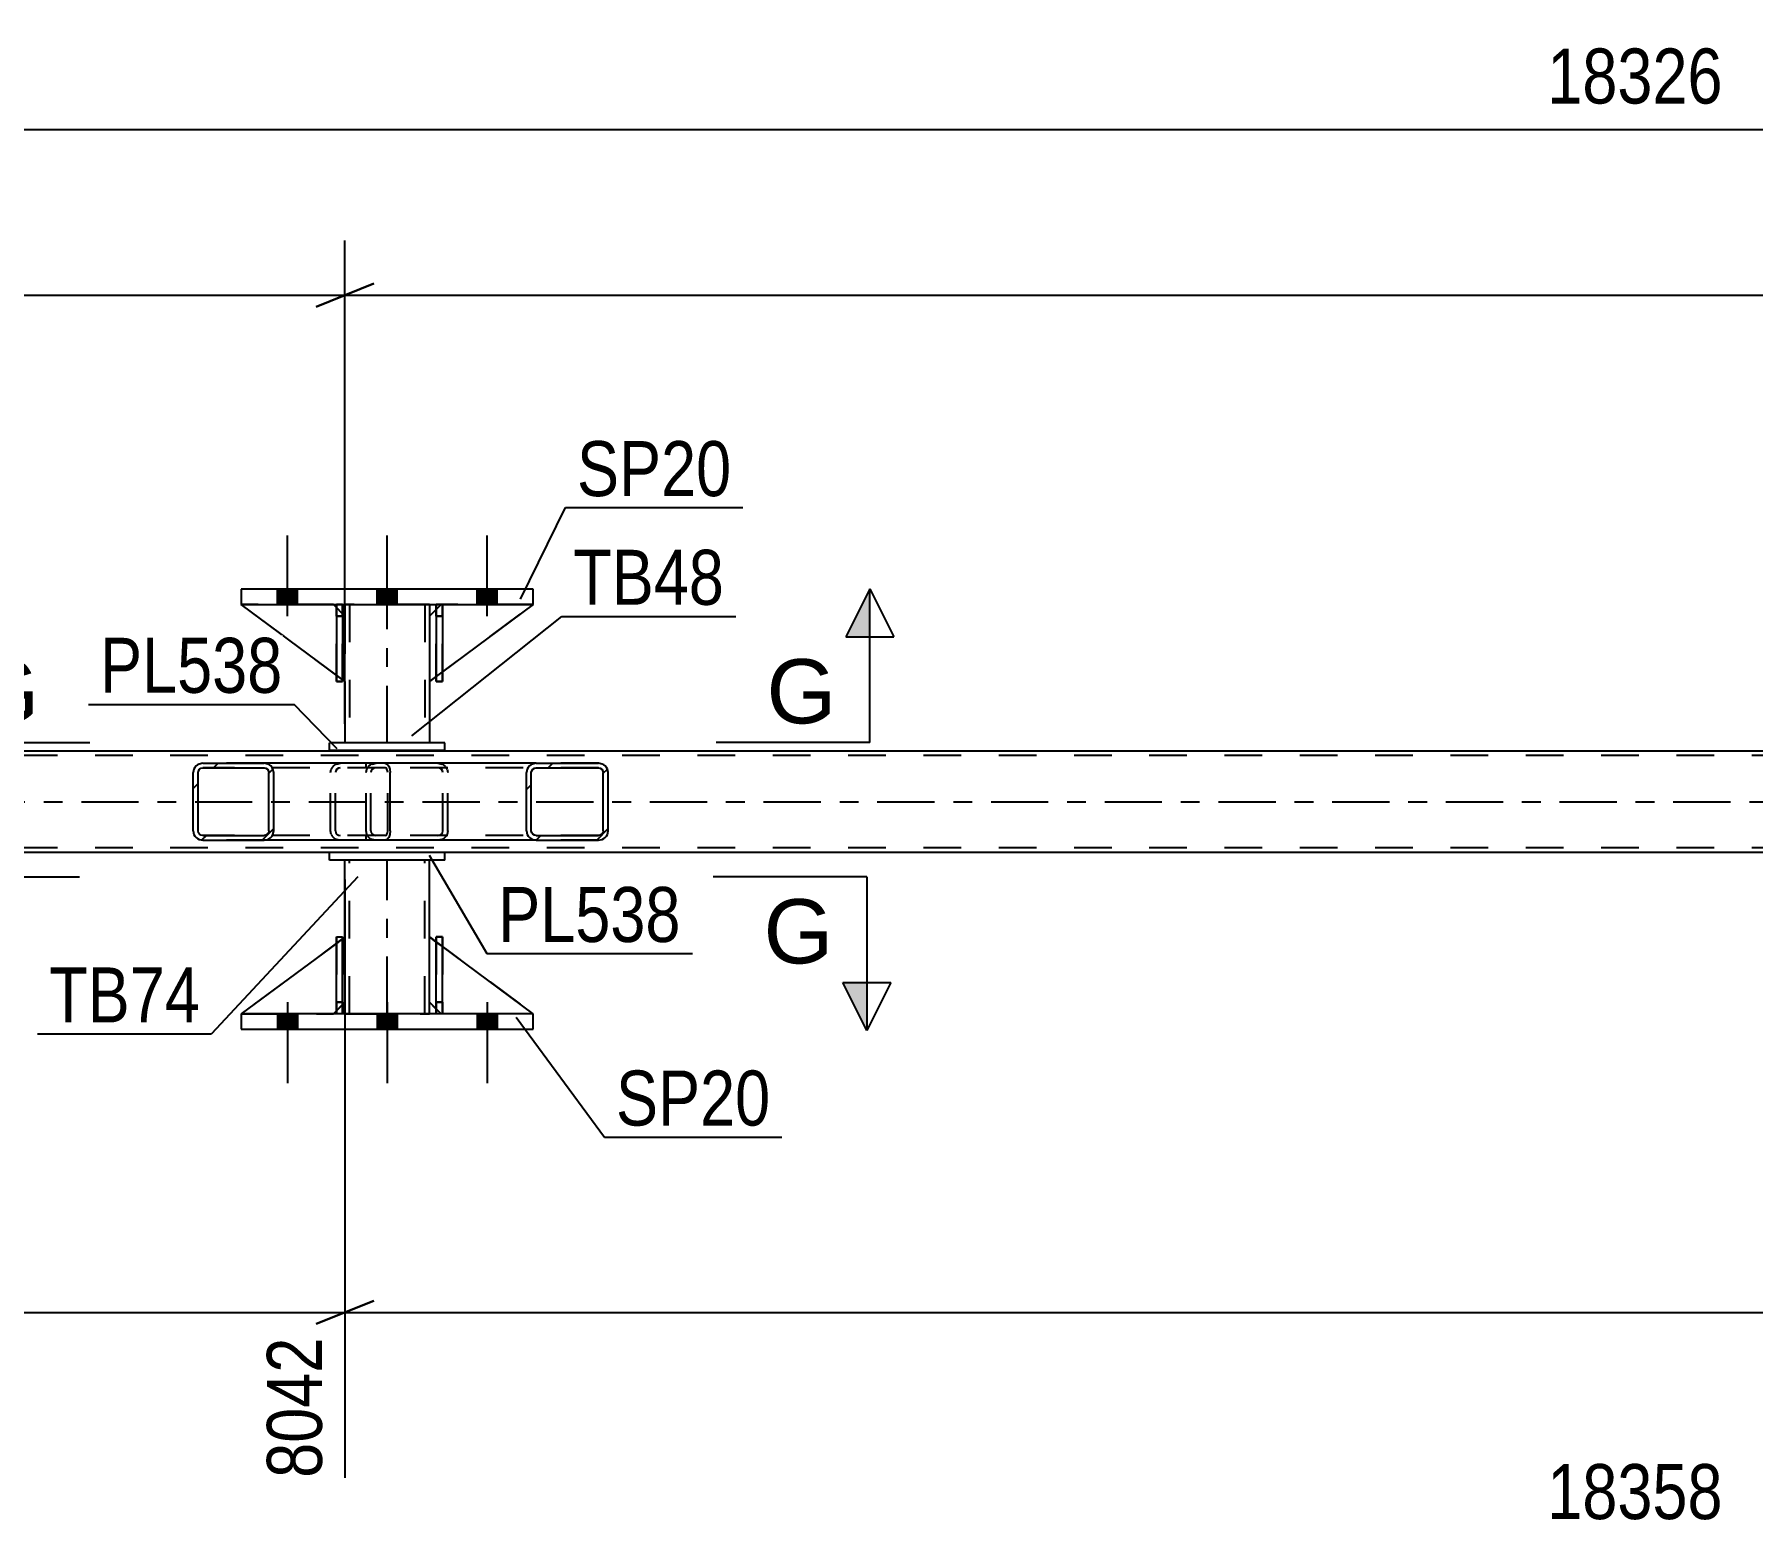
# Model space of a CAD drawing. Header units: millimetres. Extents: x 0 to 841, y 0 to 594.
# Drawn here: x 314.7 to 404.2, y 179.5 to 257.4 of the extents above; entities that cross this region are included whole.
import ezdxf

# ---------------------------------------------------------------- set-up
doc = ezdxf.new("R2010")
doc.units = ezdxf.units.MM
doc.linetypes.add('DXK_LINE_DOT2', pattern=[3.9198, 1.9599, -1.9599])
doc.linetypes.add('DXK_LINE_DOT3', pattern=[5.9187, 2.979, -0.9799, 0.9799, -0.9799])
doc.styles.add('Arial', font='arial.ttf', dxfattribs={"height": 0.2})
doc.styles.add('Arial Narrow', font='ARIALN.TTF', dxfattribs={"height": 0.2})

# ---------------------------------------------------------------- blocks, each defined once
blk = doc.blocks.new('Part-717034235-3101 - 3029')
at = {"color": 2, "linetype": 'Continuous'}
for p, q in [((727.522, 220.102), (68.606, 220.102)), ((330.114, 214.822), (165.845, 214.822)), ((585.527, 214.822), (336.114, 214.822))]:
    blk.add_line(p, q, dxfattribs=at)
at = {"color": 7, "linetype": 'DXK_LINE_DOT2'}
for p, q in [((727.522, 219.862), (68.606, 219.862)), ((727.522, 215.062), (68.606, 215.062)), ((336.114, 214.822), (330.114, 214.822))]:
    blk.add_line(p, q, dxfattribs=at)
at = {"color": 7, "linetype": 'DXK_LINE_DOT3'}
blk.add_line((68.606, 217.462), (727.522, 217.462), dxfattribs=at)
blk = doc.blocks.new('Part-717034235-3185 - 3029')
at = {"color": 7, "linetype": 'DXK_LINE_DOT2'}
for p, q in [((330.914, 223.723), (325.514, 227.723)), ((325.514, 227.723), (330.314, 227.723)), ((330.314, 227.723), (330.914, 227.123)), ((330.914, 227.123), (330.314, 227.723)), ((330.914, 227.123), (330.914, 223.723)), ((330.914, 227.123), (330.914, 227.123)), ((330.914, 227.123), (330.914, 223.723))]:
    blk.add_line(p, q, dxfattribs=at)
blk = doc.blocks.new('Part-717034235-3186 - 3029')
at = {"color": 2, "linetype": 'Continuous'}
for p, q in [((330.468, 224.053), (325.514, 227.723)), ((330.467, 227.569), (330.314, 227.723)), ((330.914, 227.123), (330.787, 227.249)), ((330.914, 227.123), (330.914, 227.123)), ((330.914, 223.723), (330.914, 227.123)), ((330.788, 223.816), (330.914, 223.723)), ((330.914, 223.723), (330.914, 223.723))]:
    blk.add_line(p, q, dxfattribs=at)
at = {"color": 7, "linetype": 'DXK_LINE_DOT2'}
for p, q in [((330.314, 227.723), (325.514, 227.723)), ((330.314, 227.723), (330.914, 227.123)), ((330.787, 227.249), (330.467, 227.569)), ((330.914, 227.123), (330.914, 223.723)), ((330.788, 223.816), (330.468, 224.053))]:
    blk.add_line(p, q, dxfattribs=at)
blk = doc.blocks.new('Part-717034235-3210 - 3029')
at = {"color": 2, "linetype": 'Continuous'}
for p, q in [((336.114, 214.822), (330.114, 214.822)), ((330.114, 214.422), (330.114, 214.822)), ((336.114, 214.422), (336.114, 214.822)), ((336.114, 214.422), (330.114, 214.422))]:
    blk.add_line(p, q, dxfattribs=at)
blk = doc.blocks.new('Bolt-717034235-3147 - 3029')
at = {"linetype": 'Continuous'}
for points in [[(327.394, 227.723), (328.434, 227.723), (328.434, 228.523), (327.394, 228.523)], [(327.394, 227.723), (328.434, 227.723), (328.434, 228.523), (327.394, 228.523)], [(327.394, 227.723), (328.434, 227.723), (328.434, 228.523), (327.394, 228.523)], [(332.594, 227.723), (333.634, 227.723), (333.634, 228.523), (332.594, 228.523)], [(332.594, 227.723), (333.634, 227.723), (333.634, 228.523), (332.594, 228.523)], [(337.794, 227.723), (338.834, 227.723), (338.834, 228.523), (337.794, 228.523)], [(337.794, 227.723), (338.834, 227.723), (338.834, 228.523), (337.794, 228.523)], [(337.794, 227.723), (338.834, 227.723), (338.834, 228.523), (337.794, 228.523)]]:
    blk.add_hatch(color=1, dxfattribs=at).paths.add_polyline_path(points)
at = {"color": 1, "linetype": 'Continuous'}
for p, q in [((327.914, 227.123), (327.914, 231.323)), ((327.914, 227.123), (327.914, 231.323)), ((327.914, 227.123), (327.914, 231.323)), ((333.114, 227.123), (333.114, 231.323)), ((333.114, 227.123), (333.114, 231.323)), ((338.314, 227.123), (338.314, 231.323)), ((338.314, 227.123), (338.314, 231.323)), ((338.314, 227.123), (338.314, 231.323)), ((327.394, 227.723), (327.394, 228.523)), ((327.394, 227.723), (327.394, 228.523)), ((327.394, 227.723), (327.394, 228.523)), ((328.434, 227.723), (328.434, 228.523)), ((328.434, 227.723), (328.434, 228.523)), ((328.434, 227.723), (328.434, 228.523)), ((332.594, 227.723), (332.594, 228.523)), ((332.594, 227.723), (332.594, 228.523)), ((333.634, 227.723), (333.634, 228.523)), ((333.634, 227.723), (333.634, 228.523)), ((337.794, 227.723), (337.794, 228.523)), ((337.794, 227.723), (337.794, 228.523)), ((337.794, 227.723), (337.794, 228.523)), ((338.834, 227.723), (338.834, 228.523)), ((338.834, 227.723), (338.834, 228.523)), ((338.834, 227.723), (338.834, 228.523))]:
    blk.add_line(p, q, dxfattribs=at)
blk = doc.blocks.new('Part-717034235-3328 - 3029')
at = {"color": 2, "linetype": 'Continuous'}
for p, q in [((325.514, 206.422), (325.514, 205.622)), ((340.714, 206.422), (325.514, 206.422)), ((340.714, 205.622), (340.714, 206.422)), ((325.514, 205.622), (340.714, 205.622))]:
    blk.add_line(p, q, dxfattribs=at)
blk = doc.blocks.new('Part-717034235-3215 - 3029')
at = {"color": 2, "linetype": 'Continuous'}
for p, q in [((330.914, 210.422), (330.914, 214.422)), ((335.314, 210.422), (335.314, 214.422)), ((330.914, 206.422), (330.914, 207.022)), ((335.314, 206.422), (335.314, 207.022))]:
    blk.add_line(p, q, dxfattribs=at)
at = {"color": 7, "linetype": 'DXK_LINE_DOT2'}
for p, q in [((335.314, 214.422), (330.914, 214.422)), ((331.154, 206.422), (331.154, 214.422)), ((335.074, 206.422), (335.074, 214.422)), ((330.914, 207.022), (330.914, 210.422)), ((335.314, 207.022), (335.314, 210.422)), ((330.914, 206.422), (335.314, 206.422))]:
    blk.add_line(p, q, dxfattribs=at)
at = {"color": 7, "linetype": 'DXK_LINE_DOT3'}
blk.add_line((333.114, 206.422), (333.114, 214.422), dxfattribs=at)
blk = doc.blocks.new('Part-717034235-3155 - 3029')
at = {"color": 2, "linetype": 'Continuous'}
for p, q in [((336.114, 220.523), (330.114, 220.523)), ((330.114, 220.123), (330.114, 220.523)), ((336.114, 220.123), (330.114, 220.123)), ((336.114, 220.123), (336.114, 220.523))]:
    blk.add_line(p, q, dxfattribs=at)
blk = doc.blocks.new('Part-717034235-3173 - 3029')
at = {"linetype": 'Continuous'}
h = blk.add_hatch(dxfattribs=at)
h.set_pattern_fill('', scale=0.7, style=0, pattern_type=0)
h.set_pattern_definition([(45, (327.1641, 219.1659), (-1.57154, 1.57154), [])])
h.paths.add_polyline_path([(327.202, 218.982), (327.164, 219.166), (327.055, 219.322), (326.892, 219.426), (326.7, 219.462), (323.515, 219.462), (323.323, 219.426), (323.16, 219.322), (323.051, 219.166), (323.013, 218.982), (323.013, 215.942), (323.051, 215.758), (323.16, 215.603), (323.323, 215.499), (323.515, 215.462), (326.7, 215.462), (326.892, 215.499), (327.055, 215.603), (327.164, 215.758), (327.202, 215.942)])
h.paths.add_polyline_path([(326.932, 215.85), (326.877, 215.772), (326.796, 215.72), (326.7, 215.702), (323.515, 215.702), (323.419, 215.72), (323.338, 215.772), (323.283, 215.85), (323.264, 215.942), (323.264, 218.982), (323.283, 219.074), (323.338, 219.152), (323.419, 219.204), (323.515, 219.222), (326.7, 219.222), (326.796, 219.204), (326.877, 219.152), (326.932, 219.074), (326.951, 218.982), (326.951, 215.942)])
at = {"color": 2, "linetype": 'Continuous'}
for p, q in [((323.051, 219.166), (323.013, 218.982)), ((323.283, 219.074), (323.338, 219.152)), ((323.515, 219.462), (323.323, 219.426)), ((323.338, 219.152), (323.419, 219.204)), ((323.419, 219.204), (323.515, 219.222)), ((323.515, 219.462), (326.7, 219.462)), ((323.515, 219.222), (326.7, 219.222)), ((333, 219.462), (326.7, 219.462)), ((326.892, 219.426), (326.7, 219.462)), ((326.7, 219.222), (326.796, 219.204)), ((326.796, 219.204), (326.877, 219.152)), ((326.877, 219.152), (326.932, 219.074)), ((327.202, 218.982), (327.164, 219.166)), ((333, 219.462), (333.104, 219.426)), ((333.104, 219.426), (333.192, 219.322)), ((333.192, 219.322), (333.251, 219.166)), ((333.251, 219.166), (333.271, 218.982)), ((323.013, 215.942), (323.013, 218.982)), ((323.264, 218.982), (323.283, 219.074)), ((323.264, 215.942), (323.264, 218.982)), ((326.932, 219.074), (326.951, 218.982)), ((326.951, 215.942), (326.951, 218.982)), ((327.202, 215.942), (327.202, 218.982)), ((333.271, 215.942), (333.271, 218.982)), ((323.013, 215.942), (323.051, 215.758)), ((323.283, 215.85), (323.264, 215.942)), ((323.338, 215.772), (323.283, 215.85)), ((323.419, 215.72), (323.338, 215.772)), ((323.515, 215.702), (323.419, 215.72)), ((323.515, 215.702), (326.7, 215.702)), ((326.796, 215.72), (326.7, 215.702)), ((326.877, 215.772), (326.796, 215.72)), ((326.932, 215.85), (326.877, 215.772)), ((326.951, 215.942), (326.932, 215.85)), ((327.164, 215.758), (327.202, 215.942)), ((333.192, 215.603), (333.104, 215.499)), ((333.251, 215.758), (333.192, 215.603)), ((333.271, 215.942), (333.251, 215.758)), ((323.323, 215.499), (323.515, 215.462)), ((323.515, 215.462), (326.7, 215.462)), ((326.7, 215.462), (326.892, 215.499)), ((333, 215.462), (326.7, 215.462)), ((333.104, 215.499), (333, 215.462))]:
    blk.add_line(p, q, dxfattribs=at)
at = {"color": 7, "linetype": 'DXK_LINE_DOT2'}
for p, q in [((326.7, 219.462), (323.515, 219.462)), ((333, 219.222), (323.515, 219.222)), ((330.163, 218.982), (330.201, 219.166)), ((330.488, 219.152), (330.434, 219.074)), ((330.473, 219.426), (330.666, 219.462)), ((330.57, 219.204), (330.488, 219.152)), ((330.666, 219.222), (330.57, 219.204)), ((332.008, 219.222), (332.008, 219.462)), ((333.052, 219.204), (333, 219.222)), ((333.096, 219.152), (333.052, 219.204)), ((333.126, 219.074), (333.096, 219.152)), ((330.163, 215.942), (330.163, 218.982)), ((330.434, 219.074), (330.414, 218.982)), ((330.414, 215.942), (330.414, 218.982)), ((333.136, 218.982), (333.126, 219.074)), ((333.136, 215.942), (333.136, 218.982)), ((333, 215.702), (323.515, 215.702)), ((330.201, 215.758), (330.163, 215.942)), ((330.414, 215.942), (330.434, 215.85)), ((330.434, 215.85), (330.488, 215.772)), ((330.488, 215.772), (330.51, 215.758)), ((330.51, 215.758), (330.57, 215.72)), ((330.57, 215.72), (330.666, 215.702)), ((332.008, 215.462), (332.008, 215.702)), ((333, 215.702), (333.052, 215.72)), ((333.052, 215.72), (333.096, 215.772)), ((333.096, 215.772), (333.126, 215.85)), ((333.126, 215.85), (333.136, 215.942)), ((326.7, 215.462), (323.515, 215.462)), ((330.666, 215.462), (330.473, 215.499))]:
    blk.add_line(p, q, dxfattribs=at)
at = {"color": 2, "linetype": 'Continuous'}
for centre, start, end in [((323.501, 218.967), 111.1941, 156.15059), ((326.714, 218.967), 23.84941, 68.8059), ((323.501, 215.957), 203.84941, 248.8059), ((326.714, 215.957), 291.1941, 336.15059)]:
    blk.add_arc(centre, 0.492, start, end, dxfattribs=at)
at = {"color": 7, "linetype": 'DXK_LINE_DOT2'}
for centre, start, end in [((330.651, 218.967), 111.19409, 156.15058), ((330.651, 215.957), 203.84942, 248.80591)]:
    blk.add_arc(centre, 0.492, start, end, dxfattribs=at)
blk = doc.blocks.new('Part-717034235-3187 - 3029')
at = {"color": 7, "linetype": 'DXK_LINE_DOT2'}
for p, q in [((335.914, 227.723), (335.314, 227.123)), ((335.314, 223.723), (340.714, 227.723)), ((340.714, 227.723), (335.914, 227.723)), ((335.314, 227.123), (335.314, 223.723))]:
    blk.add_line(p, q, dxfattribs=at)
blk = doc.blocks.new('Part-717034235-3188 - 3029')
at = {"color": 2, "linetype": 'Continuous'}
for p, q in [((335.667, 227.476), (335.314, 227.123)), ((340.714, 227.723), (335.987, 224.222)), ((335.314, 227.123), (335.314, 223.723)), ((335.667, 223.985), (335.314, 223.723))]:
    blk.add_line(p, q, dxfattribs=at)
at = {"color": 7, "linetype": 'DXK_LINE_DOT2'}
for p, q in [((335.914, 227.723), (335.667, 227.476)), ((340.714, 227.723), (335.914, 227.723)), ((335.987, 224.222), (335.667, 223.985))]:
    blk.add_line(p, q, dxfattribs=at)
blk = doc.blocks.new('Part-717034235-3199 - 3029')
at = {"linetype": 'Continuous'}
h = blk.add_hatch(dxfattribs=at)
h.set_pattern_fill('', scale=0.7, style=0, pattern_type=0)
h.set_pattern_definition([(45, (344.5759, 219.1659), (-1.57154, 1.57154), [])])
h.paths.add_polyline_path([(344.615, 218.982), (344.576, 219.166), (344.465, 219.322), (344.299, 219.426), (344.104, 219.462), (340.869, 219.462), (340.673, 219.426), (340.508, 219.322), (340.397, 219.166), (340.358, 218.982), (340.358, 215.942), (340.397, 215.758), (340.508, 215.603), (340.673, 215.499), (340.869, 215.462), (344.104, 215.462), (344.299, 215.499), (344.465, 215.603), (344.576, 215.758), (344.615, 215.942)])
h.paths.add_polyline_path([(344.34, 215.85), (344.285, 215.772), (344.202, 215.72), (344.104, 215.702), (340.869, 215.702), (340.771, 215.72), (340.688, 215.772), (340.633, 215.85), (340.613, 215.942), (340.613, 218.982), (340.633, 219.074), (340.688, 219.152), (340.771, 219.204), (340.869, 219.222), (344.104, 219.222), (344.202, 219.204), (344.285, 219.152), (344.34, 219.074), (344.359, 218.982), (344.359, 215.942)])
at = {"color": 7, "linetype": 'DXK_LINE_DOT2'}
for p, q in [((332.008, 218.982), (332.047, 219.166)), ((332.339, 219.152), (332.283, 219.074)), ((332.324, 219.426), (332.519, 219.462)), ((332.422, 219.204), (332.339, 219.152)), ((332.519, 219.222), (332.422, 219.204)), ((333, 219.462), (332.519, 219.462)), ((344.104, 219.222), (332.519, 219.222)), ((335.754, 219.462), (335.95, 219.426)), ((335.852, 219.204), (335.754, 219.222)), ((335.935, 219.152), (335.852, 219.204)), ((335.99, 219.074), (335.935, 219.152)), ((336.226, 219.166), (336.265, 218.982)), ((344.104, 219.462), (340.869, 219.462)), ((332.008, 215.942), (332.008, 218.982)), ((332.283, 219.074), (332.264, 218.982)), ((332.264, 215.942), (332.264, 218.982)), ((336.01, 218.982), (335.99, 219.074)), ((336.01, 215.942), (336.01, 218.982)), ((336.265, 215.942), (336.265, 218.982)), ((332.047, 215.758), (332.008, 215.942)), ((332.264, 215.942), (332.283, 215.85)), ((332.283, 215.85), (332.339, 215.772)), ((332.339, 215.772), (332.422, 215.72)), ((332.422, 215.72), (332.519, 215.702)), ((344.104, 215.702), (332.519, 215.702)), ((335.754, 215.702), (335.852, 215.72)), ((335.852, 215.72), (335.935, 215.772)), ((335.935, 215.772), (335.99, 215.85)), ((335.99, 215.85), (336.01, 215.942)), ((336.265, 215.942), (336.226, 215.758)), ((332.519, 215.462), (332.324, 215.499)), ((333, 215.462), (332.519, 215.462)), ((335.95, 215.499), (335.754, 215.462)), ((344.104, 215.462), (340.869, 215.462))]:
    blk.add_line(p, q, dxfattribs=at)
at = {"color": 2, "linetype": 'Continuous'}
for p, q in [((340.869, 219.462), (333, 219.462)), ((340.397, 219.166), (340.358, 218.982)), ((340.633, 219.074), (340.688, 219.152)), ((340.869, 219.462), (340.673, 219.426)), ((340.688, 219.152), (340.771, 219.204)), ((340.771, 219.204), (340.869, 219.222)), ((340.869, 219.462), (344.104, 219.462)), ((340.869, 219.222), (344.104, 219.222)), ((344.299, 219.426), (344.104, 219.462)), ((344.104, 219.222), (344.202, 219.204)), ((344.202, 219.204), (344.285, 219.152)), ((344.285, 219.152), (344.34, 219.074)), ((344.615, 218.982), (344.576, 219.166)), ((340.358, 215.942), (340.358, 218.982)), ((340.613, 218.982), (340.633, 219.074)), ((340.613, 215.942), (340.613, 218.982)), ((344.34, 219.074), (344.359, 218.982)), ((344.359, 215.942), (344.359, 218.982)), ((344.615, 215.942), (344.615, 218.982)), ((340.358, 215.942), (340.397, 215.758)), ((340.633, 215.85), (340.613, 215.942)), ((340.688, 215.772), (340.633, 215.85)), ((340.771, 215.72), (340.688, 215.772)), ((340.869, 215.702), (340.771, 215.72)), ((340.869, 215.702), (344.104, 215.702)), ((344.202, 215.72), (344.104, 215.702)), ((344.285, 215.772), (344.202, 215.72)), ((344.34, 215.85), (344.285, 215.772)), ((344.359, 215.942), (344.34, 215.85)), ((344.576, 215.758), (344.615, 215.942)), ((340.869, 215.462), (333, 215.462)), ((340.673, 215.499), (340.869, 215.462)), ((340.869, 215.462), (344.104, 215.462)), ((344.104, 215.462), (344.299, 215.499))]:
    blk.add_line(p, q, dxfattribs=at)
at = {"color": 7, "linetype": 'DXK_LINE_DOT2'}
for centre, start, end in [((332.5, 218.961), 110.75833, 155.68006), ((335.774, 218.961), 24.31994, 69.24167), ((332.5, 215.963), 204.31994, 249.24167), ((335.774, 215.963), 290.75833, 335.68006)]:
    blk.add_arc(centre, 0.496, start, end, dxfattribs=at)
at = {"color": 2, "linetype": 'Continuous'}
for centre, start, end in [((340.849, 218.961), 110.75832, 155.68004), ((344.123, 218.961), 24.31996, 69.24168), ((340.849, 215.963), 204.31996, 249.24168), ((344.123, 215.963), 290.75832, 335.68004)]:
    blk.add_arc(centre, 0.496, start, end, dxfattribs=at)
blk = doc.blocks.new('Part-717034235-3220 - 3029')
at = {"color": 2, "linetype": 'Continuous'}
for p, q in [((340.714, 228.523), (325.514, 228.523)), ((325.514, 228.523), (325.514, 227.723)), ((340.714, 227.723), (340.714, 228.523)), ((325.514, 227.723), (340.714, 227.723))]:
    blk.add_line(p, q, dxfattribs=at)
blk = doc.blocks.new('Part-717034235-3221 - 3029')
at = {"color": 7, "linetype": 'DXK_LINE_DOT2'}
for p, q in [((335.667, 227.123), (335.667, 227.723)), ((335.667, 227.723), (335.667, 227.723)), ((335.667, 227.723), (335.667, 223.723)), ((335.987, 227.723), (335.667, 227.723)), ((335.987, 227.123), (335.987, 227.723)), ((335.987, 223.723), (335.987, 227.723)), ((335.667, 223.723), (335.667, 227.123)), ((335.667, 227.123), (335.987, 227.123)), ((335.987, 227.123), (335.987, 223.723)), ((335.667, 223.723), (335.987, 223.723))]:
    blk.add_line(p, q, dxfattribs=at)
blk = doc.blocks.new('Part-717034235-3222 - 3029')
at = {"color": 7, "linetype": 'DXK_LINE_DOT2'}
for p, q in [((330.467, 227.123), (330.467, 227.723)), ((330.467, 227.723), (330.467, 227.723)), ((330.467, 227.723), (330.467, 223.723)), ((330.787, 227.723), (330.467, 227.723)), ((330.787, 227.123), (330.787, 227.723)), ((330.787, 223.723), (330.787, 227.723)), ((330.467, 223.723), (330.467, 227.123)), ((330.467, 227.123), (330.787, 227.123)), ((330.787, 227.123), (330.787, 223.723)), ((330.467, 223.723), (330.787, 223.723))]:
    blk.add_line(p, q, dxfattribs=at)
blk = doc.blocks.new('Part-717034235-3228 - 3029')
at = {"color": 2, "linetype": 'Continuous'}
for p, q in [((330.914, 227.723), (330.914, 227.123)), ((335.314, 227.723), (335.314, 227.122)), ((330.914, 223.723), (330.914, 220.523)), ((335.314, 223.723), (335.314, 220.523))]:
    blk.add_line(p, q, dxfattribs=at)
at = {"color": 7, "linetype": 'DXK_LINE_DOT2'}
for p, q in [((335.314, 227.723), (330.914, 227.723)), ((331.154, 227.723), (331.154, 220.523)), ((335.074, 227.723), (335.074, 220.523)), ((330.914, 227.123), (330.914, 223.723)), ((335.314, 227.122), (335.314, 223.723)), ((335.314, 220.523), (330.914, 220.523))]:
    blk.add_line(p, q, dxfattribs=at)
at = {"color": 7, "linetype": 'DXK_LINE_DOT3'}
blk.add_line((333.114, 220.523), (333.114, 227.723), dxfattribs=at)
blk = doc.blocks.new('Part-717034235-3247 - 3029')
at = {"color": 2, "linetype": 'Continuous'}
for p, q in [((335.314, 207.022), (335.314, 210.422)), ((335.667, 210.16), (335.314, 210.422)), ((340.713, 206.422), (335.987, 209.923)), ((335.667, 206.668), (335.314, 207.022))]:
    blk.add_line(p, q, dxfattribs=at)
at = {"color": 7, "linetype": 'DXK_LINE_DOT2'}
for p, q in [((335.987, 209.923), (335.667, 210.16)), ((335.914, 206.422), (335.667, 206.668)), ((340.714, 206.422), (335.914, 206.422)), ((340.713, 206.422), (340.714, 206.422)), ((340.714, 206.422), (340.713, 206.422))]:
    blk.add_line(p, q, dxfattribs=at)
blk = doc.blocks.new('Part-717034235-3250 - 3029')
at = {"color": 7, "linetype": 'DXK_LINE_DOT2'}
for p, q in [((335.314, 207.022), (335.314, 210.422)), ((335.314, 210.422), (340.714, 206.422)), ((335.914, 206.422), (335.314, 207.022)), ((340.714, 206.422), (335.914, 206.422))]:
    blk.add_line(p, q, dxfattribs=at)
blk = doc.blocks.new('Part-717034235-3253 - 3029')
at = {"color": 7, "linetype": 'DXK_LINE_DOT2'}
for p, q in [((330.788, 210.329), (330.468, 210.091)), ((330.914, 207.022), (330.914, 210.422)), ((330.914, 207.022), (330.314, 206.422)), ((330.787, 206.896), (330.467, 206.576)), ((325.514, 206.422), (330.314, 206.422))]:
    blk.add_line(p, q, dxfattribs=at)
at = {"color": 2, "linetype": 'Continuous'}
for p, q in [((330.914, 210.422), (330.788, 210.329)), ((330.914, 207.022), (330.914, 210.422)), ((330.468, 210.091), (325.514, 206.422)), ((330.914, 207.022), (330.787, 206.896)), ((330.914, 207.022), (330.914, 207.022)), ((330.467, 206.576), (330.314, 206.422))]:
    blk.add_line(p, q, dxfattribs=at)
blk = doc.blocks.new('Part-717034235-3256 - 3029')
at = {"color": 7, "linetype": 'DXK_LINE_DOT2'}
for p, q in [((330.914, 210.422), (325.514, 206.422)), ((330.914, 207.022), (330.914, 210.422)), ((330.914, 210.422), (330.914, 207.022)), ((330.314, 206.422), (330.914, 207.022)), ((330.914, 207.022), (330.314, 206.422)), ((330.914, 207.022), (330.914, 207.022)), ((325.514, 206.422), (330.314, 206.422))]:
    blk.add_line(p, q, dxfattribs=at)
blk = doc.blocks.new('Part-717034235-3257 - 3029')
at = {"color": 2, "linetype": 'Continuous'}
for p, q in [((335.667, 206.422), (335.667, 210.422)), ((335.667, 210.422), (335.987, 210.422)), ((335.987, 206.422), (335.987, 210.422)), ((335.667, 206.422), (335.667, 206.422)), ((335.987, 206.422), (335.667, 206.422))]:
    blk.add_line(p, q, dxfattribs=at)
at = {"color": 7, "linetype": 'DXK_LINE_DOT2'}
for p, q in [((335.667, 210.422), (335.667, 207.022)), ((335.987, 207.022), (335.987, 210.422)), ((335.667, 207.022), (335.667, 206.422)), ((335.667, 207.022), (335.987, 207.022)), ((335.987, 206.422), (335.987, 207.022)), ((335.987, 206.422), (335.987, 206.422))]:
    blk.add_line(p, q, dxfattribs=at)
blk = doc.blocks.new('Part-717034235-3258 - 3029')
at = {"color": 2, "linetype": 'Continuous'}
for p, q in [((330.467, 206.422), (330.468, 210.422)), ((330.468, 210.422), (330.788, 210.422)), ((330.787, 206.422), (330.788, 210.422)), ((330.468, 206.422), (330.467, 206.422)), ((330.788, 206.422), (330.467, 206.422))]:
    blk.add_line(p, q, dxfattribs=at)
at = {"color": 7, "linetype": 'DXK_LINE_DOT2'}
for p, q in [((330.468, 210.422), (330.468, 207.022)), ((330.788, 207.022), (330.788, 210.422)), ((330.468, 207.022), (330.468, 206.422)), ((330.468, 207.022), (330.788, 207.022)), ((330.788, 206.422), (330.788, 207.022)), ((330.787, 206.422), (330.788, 206.422))]:
    blk.add_line(p, q, dxfattribs=at)
blk = doc.blocks.new('Part-717034235-3279 - 3029')
at = {"color": 2, "linetype": 'Continuous'}
for p, q in [((335.987, 227.723), (335.667, 227.723)), ((335.667, 227.723), (335.667, 223.723)), ((335.987, 227.723), (335.987, 227.723)), ((335.987, 227.723), (335.987, 223.723)), ((335.987, 223.723), (335.667, 223.723))]:
    blk.add_line(p, q, dxfattribs=at)
at = {"color": 7, "linetype": 'DXK_LINE_DOT2'}
for p, q in [((335.667, 227.123), (335.667, 227.723)), ((335.987, 227.123), (335.987, 227.723)), ((335.987, 227.723), (335.987, 227.723)), ((335.987, 227.123), (335.667, 227.123)), ((335.667, 227.123), (335.667, 223.723)), ((335.987, 223.723), (335.987, 227.123))]:
    blk.add_line(p, q, dxfattribs=at)
blk = doc.blocks.new('Part-717034235-3280 - 3029')
at = {"color": 2, "linetype": 'Continuous'}
for p, q in [((330.787, 227.723), (330.467, 227.723)), ((330.467, 227.723), (330.468, 223.723)), ((330.788, 227.723), (330.787, 227.723)), ((330.787, 227.723), (330.788, 223.723)), ((330.788, 223.723), (330.468, 223.723))]:
    blk.add_line(p, q, dxfattribs=at)
at = {"color": 7, "linetype": 'DXK_LINE_DOT2'}
for p, q in [((330.468, 227.123), (330.468, 227.723)), ((330.788, 227.723), (330.787, 227.723)), ((330.788, 227.123), (330.788, 227.723)), ((330.788, 227.123), (330.468, 227.123)), ((330.468, 227.123), (330.468, 223.723)), ((330.788, 223.723), (330.788, 227.123))]:
    blk.add_line(p, q, dxfattribs=at)
blk = doc.blocks.new('Part-717034235-3281 - 3029')
at = {"color": 7, "linetype": 'DXK_LINE_DOT2'}
for p, q in [((335.987, 210.422), (335.667, 210.422)), ((335.667, 207.022), (335.667, 210.422)), ((335.667, 210.422), (335.667, 206.422)), ((335.987, 210.422), (335.987, 207.022)), ((335.987, 206.422), (335.987, 210.422)), ((335.987, 207.022), (335.667, 207.022)), ((335.667, 206.422), (335.667, 207.022)), ((335.987, 207.022), (335.987, 206.422)), ((335.987, 206.422), (335.667, 206.422)), ((335.987, 206.422), (335.987, 206.422))]:
    blk.add_line(p, q, dxfattribs=at)
blk = doc.blocks.new('Part-717034235-3282 - 3029')
at = {"color": 7, "linetype": 'DXK_LINE_DOT2'}
for p, q in [((330.467, 210.422), (330.787, 210.422)), ((330.467, 207.022), (330.467, 210.422)), ((330.467, 210.422), (330.467, 206.422)), ((330.787, 210.422), (330.787, 207.022)), ((330.787, 206.422), (330.787, 210.328)), ((330.787, 207.022), (330.467, 207.022)), ((330.467, 206.422), (330.467, 207.022)), ((330.787, 207.022), (330.787, 206.422)), ((330.787, 206.422), (330.467, 206.422)), ((330.787, 206.422), (330.787, 206.422))]:
    blk.add_line(p, q, dxfattribs=at)
blk = doc.blocks.new('Bolt-717034235-3293 - 3029')
at = {"linetype": 'Continuous'}
for points in [[(328.434, 206.422), (327.394, 206.422), (327.394, 205.622), (328.434, 205.622)], [(328.434, 206.422), (327.394, 206.422), (327.394, 205.622), (328.434, 205.622)], [(328.434, 206.422), (327.394, 206.422), (327.394, 205.622), (328.434, 205.622)], [(333.634, 206.422), (332.594, 206.422), (332.594, 205.622), (333.634, 205.622)], [(333.634, 206.422), (332.594, 206.422), (332.594, 205.622), (333.634, 205.622)], [(338.834, 206.422), (337.794, 206.422), (337.794, 205.622), (338.834, 205.622)], [(338.834, 206.422), (337.794, 206.422), (337.794, 205.622), (338.834, 205.622)], [(338.834, 206.422), (337.794, 206.422), (337.794, 205.622), (338.834, 205.622)]]:
    blk.add_hatch(color=1, dxfattribs=at).paths.add_polyline_path(points)
at = {"color": 1, "linetype": 'Continuous'}
for p, q in [((327.914, 207.022), (327.914, 202.822)), ((327.914, 207.022), (327.914, 202.822)), ((327.914, 207.022), (327.914, 202.822)), ((333.114, 207.022), (333.114, 202.822)), ((333.114, 207.022), (333.114, 202.822)), ((338.314, 207.022), (338.314, 202.822)), ((338.314, 207.022), (338.314, 202.822)), ((338.314, 207.022), (338.314, 202.822)), ((327.394, 206.422), (327.394, 205.622)), ((327.394, 206.422), (327.394, 205.622)), ((327.394, 206.422), (327.394, 205.622)), ((328.434, 206.422), (328.434, 205.622)), ((328.434, 206.422), (328.434, 205.622)), ((328.434, 206.422), (328.434, 205.622)), ((332.594, 206.422), (332.594, 205.622)), ((332.594, 206.422), (332.594, 205.622)), ((333.634, 206.422), (333.634, 205.622)), ((333.634, 206.422), (333.634, 205.622)), ((337.794, 206.422), (337.794, 205.622)), ((337.794, 206.422), (337.794, 205.622)), ((337.794, 206.422), (337.794, 205.622)), ((338.834, 206.422), (338.834, 205.622)), ((338.834, 206.422), (338.834, 205.622)), ((338.834, 206.422), (338.834, 205.622))]:
    blk.add_line(p, q, dxfattribs=at)
blk = doc.blocks.new('StraightDimension-717034235-3388 - 3029')
at = {"color": 7, "linetype": 'Continuous'}
for p, q in [((330.914, 213.422), (330.914, 182.273)), ((332.414, 191.485), (329.414, 190.285)), ((330.914, 190.885), (586.327, 190.885))]:
    blk.add_line(p, q, dxfattribs=at)
blk = doc.blocks.new('StraightDimension-717034235-3380 - 3029')
at = {"color": 7, "linetype": 'Continuous'}
for p, q in [((330.914, 213.422), (330.914, 182.273)), ((329.414, 190.285), (332.414, 191.485)), ((160.645, 190.885), (330.914, 190.885))]:
    blk.add_line(p, q, dxfattribs=at)
at = {"color": 0, "linetype": 'Continuous'}
blk.add_wipeout([(330.314, 190.185), (326.114, 190.185), (326.114, 181.673), (330.314, 181.673)], dxfattribs=at)
at = {"color": 3, "linetype": 'Continuous', "style": 'Arial Narrow'}
blk.add_text('8042', height=2.8633, rotation=90.00021, dxfattribs=at).set_placement((329.714, 182.273))
blk = doc.blocks.new('StraightDimension-717034235-3409 - 3029')
at = {"color": 7, "linetype": 'Continuous'}
for p, q in [((330.914, 221.523), (330.914, 246.678)), ((329.414, 243.228), (332.414, 244.428)), ((160.645, 243.828), (330.914, 243.828))]:
    blk.add_line(p, q, dxfattribs=at)
blk = doc.blocks.new('StraightDimension-717034235-3417 - 3029')
at = {"color": 7, "linetype": 'Continuous'}
for p, q in [((330.914, 221.523), (330.914, 246.678)), ((332.414, 244.428), (329.414, 243.228)), ((330.914, 243.828), (586.327, 243.828))]:
    blk.add_line(p, q, dxfattribs=at)
blk = doc.blocks.new('StraightDimension-717034235-3495 - 3029')
at = {"color": 7, "linetype": 'Continuous'}
blk.add_line((59.986, 252.454), (736.142, 252.454), dxfattribs=at)
at = {"color": 0}
blk.add_wipeout([(403.234, 253.204), (403.234, 257.404), (392.894, 257.404), (392.894, 253.204)], dxfattribs=at)
at = {"color": 3, "style": 'Arial Narrow'}
blk.add_text('18326', height=2.8633, dxfattribs=at).set_placement((393.494, 253.804))
blk = doc.blocks.new('StraightDimension-717034235-3514 - 3029')
at = {"color": 0}
blk.add_wipeout([(403.234, 179.524), (403.234, 183.724), (392.894, 183.724), (392.894, 179.524)], dxfattribs=at)
at = {"color": 3, "style": 'Arial Narrow'}
blk.add_text('18358', height=2.8633, dxfattribs=at).set_placement((393.494, 180.124))
blk = doc.blocks.new('SectionMark-717034235-3549 - 3029')
at = {"linetype": 'Continuous'}
for points in [[(310.879, 226.04), (309.629, 226.04), (309.629, 228.54)], [(358.235, 226.04), (356.985, 226.04), (358.235, 228.54)]]:
    blk.add_hatch(color=6, dxfattribs=at).paths.add_polyline_path(points)
at = {"color": 6, "linetype": 'Continuous'}
for p, q in [((308.379, 226.04), (309.629, 228.54)), ((309.629, 220.54), (309.629, 228.54)), ((309.629, 228.54), (310.879, 226.04)), ((358.235, 228.54), (356.985, 226.04)), ((358.235, 220.54), (358.235, 228.54)), ((358.235, 228.54), (359.485, 226.04)), ((310.879, 226.04), (308.379, 226.04)), ((356.985, 226.04), (359.485, 226.04)), ((309.629, 220.54), (317.629, 220.54)), ((358.235, 220.54), (350.235, 220.54))]:
    blk.add_line(p, q, dxfattribs=at)
at = {"color": 0, "linetype": 'Continuous'}
for points in [[(315.008, 221.54), (315.008, 225.04), (311.379, 225.04), (311.379, 221.54)], [(356.485, 221.54), (356.485, 225.04), (352.855, 225.04), (352.855, 221.54)]]:
    blk.add_wipeout(points, dxfattribs=at)
at = {"color": 3, "linetype": 'Continuous', "style": 'Arial'}
for p in [(311.379, 221.54), (352.855, 221.54)]:
    blk.add_text('G', height=3.343, dxfattribs=at).set_placement(p)
blk = doc.blocks.new('Mark-717034235-3211 - 3029')
at = {"color": 30, "linetype": 'Continuous'}
for p in [(331.588, 213.562), (314.917, 205.374)]:
    blk.add_line(p, (323.971, 205.374), dxfattribs=at)
at = {"color": 0}
blk.add_wipeout([(323.371, 205.974), (323.371, 208.974), (315.517, 208.974), (315.517, 205.974)], dxfattribs=at)
blk.add_wipeout([(323.371, 205.974), (323.371, 208.974), (315.517, 208.974), (315.517, 205.974)], dxfattribs=at)
at = {"color": 3, "style": 'Arial Narrow'}
blk.add_text('TB74', height=2.8633, dxfattribs=at).set_placement((315.517, 205.974))
blk = doc.blocks.new('Mark-717034235-3151 - 3029')
at = {"color": 30, "linetype": 'Continuous'}
for p in [(317.566, 222.531), (330.507, 220.223)]:
    blk.add_line(p, (328.27, 222.531), dxfattribs=at)
at = {"color": 0}
blk.add_wipeout([(327.67, 223.131), (327.67, 226.131), (318.166, 226.131), (318.166, 223.131)], dxfattribs=at)
blk.add_wipeout([(327.67, 223.131), (327.67, 226.131), (318.166, 226.131), (318.166, 223.131)], dxfattribs=at)
at = {"color": 3, "style": 'Arial Narrow'}
blk.add_text('PL538', height=2.8633, dxfattribs=at).set_placement((318.166, 223.131))
blk = doc.blocks.new('Mark-717034235-3206 - 3029')
at = {"color": 30, "linetype": 'Continuous'}
for p, q in [((335.297, 214.689), (338.29, 209.562)), ((338.29, 209.562), (348.994, 209.562))]:
    blk.add_line(p, q, dxfattribs=at)
at = {"color": 0}
blk.add_wipeout([(348.394, 210.162), (348.394, 213.162), (338.89, 213.162), (338.89, 210.162)], dxfattribs=at)
blk.add_wipeout([(348.394, 210.162), (348.394, 213.162), (338.89, 213.162), (338.89, 210.162)], dxfattribs=at)
at = {"color": 3, "style": 'Arial Narrow'}
blk.add_text('PL538', height=2.8633, dxfattribs=at).set_placement((338.89, 210.162))
blk = doc.blocks.new('Mark-717034235-3216 - 3029')
at = {"color": 30, "linetype": 'Continuous'}
for p, q in [((340.047, 228.001), (342.39, 232.769)), ((342.39, 232.769), (351.629, 232.769))]:
    blk.add_line(p, q, dxfattribs=at)
at = {"color": 0}
blk.add_wipeout([(351.029, 233.369), (351.029, 236.369), (342.99, 236.369), (342.99, 233.369)], dxfattribs=at)
blk.add_wipeout([(351.029, 233.369), (351.029, 236.369), (342.99, 236.369), (342.99, 233.369)], dxfattribs=at)
at = {"color": 3, "style": 'Arial Narrow'}
blk.add_text('SP20', height=2.8633, dxfattribs=at).set_placement((342.99, 233.369))
blk = doc.blocks.new('Mark-717034235-3224 - 3029')
at = {"color": 30, "linetype": 'Continuous'}
for p, q in [((334.399, 220.899), (342.194, 227.112)), ((342.194, 227.112), (351.249, 227.112))]:
    blk.add_line(p, q, dxfattribs=at)
at = {"color": 0}
blk.add_wipeout([(350.649, 227.712), (350.649, 230.712), (342.794, 230.712), (342.794, 227.712)], dxfattribs=at)
blk.add_wipeout([(350.649, 227.712), (350.649, 230.712), (342.794, 230.712), (342.794, 227.712)], dxfattribs=at)
at = {"color": 3, "style": 'Arial Narrow'}
blk.add_text('TB48', height=2.8633, dxfattribs=at).set_placement((342.794, 227.712))
blk = doc.blocks.new('Mark-717034235-3324 - 3029')
at = {"color": 30, "linetype": 'Continuous'}
for p, q in [((339.817, 206.25), (344.421, 200.007)), ((344.421, 200.007), (353.66, 200.007))]:
    blk.add_line(p, q, dxfattribs=at)
at = {"color": 0}
blk.add_wipeout([(353.06, 200.607), (353.06, 203.607), (345.021, 203.607), (345.021, 200.607)], dxfattribs=at)
blk.add_wipeout([(353.06, 200.607), (353.06, 203.607), (345.021, 203.607), (345.021, 200.607)], dxfattribs=at)
at = {"color": 3, "style": 'Arial Narrow'}
blk.add_text('SP20', height=2.8633, dxfattribs=at).set_placement((345.021, 200.607))
blk = doc.blocks.new('SectionMark-717034235-3545 - 3029')
at = {"linetype": 'Continuous'}
for points in [[(309.097, 208.047), (310.347, 208.047), (309.097, 205.547)], [(356.831, 208.047), (358.081, 208.047), (358.081, 205.547)]]:
    blk.add_hatch(color=6, dxfattribs=at).paths.add_polyline_path(points)
at = {"color": 6, "linetype": 'Continuous'}
for p, q in [((309.097, 213.547), (317.097, 213.547)), ((309.097, 213.547), (309.097, 205.547)), ((358.081, 213.547), (350.081, 213.547)), ((358.081, 213.547), (358.081, 205.547)), ((309.097, 205.547), (307.847, 208.047)), ((310.347, 208.047), (307.847, 208.047)), ((309.097, 205.547), (310.347, 208.047)), ((356.831, 208.047), (359.331, 208.047)), ((358.081, 205.547), (356.831, 208.047)), ((359.331, 208.047), (358.081, 205.547))]:
    blk.add_line(p, q, dxfattribs=at)
at = {"color": 0, "linetype": 'Continuous'}
for points in [[(314.477, 209.047), (314.477, 212.547), (310.847, 212.547), (310.847, 209.047)], [(356.331, 209.047), (356.331, 212.547), (352.701, 212.547), (352.701, 209.047)]]:
    blk.add_wipeout(points, dxfattribs=at)
at = {"color": 3, "linetype": 'Continuous', "style": 'Arial'}
for p in [(310.847, 209.047), (352.701, 209.047)]:
    blk.add_text('G', height=3.343, dxfattribs=at).set_placement(p)

msp = doc.modelspace()

# ---------------------------------------------------------------- block references
for name in ['Bolt-717034235-3147 - 3029', 'Part-717034235-3220 - 3029', 'Part-717034235-3185 - 3029', 'Part-717034235-3186 - 3029', 'Part-717034235-3222 - 3029', 'Part-717034235-3280 - 3029', 'Part-717034235-3228 - 3029', 'Part-717034235-3187 - 3029', 'Part-717034235-3188 - 3029', 'Part-717034235-3221 - 3029', 'Part-717034235-3279 - 3029', 'Part-717034235-3101 - 3029', 'Part-717034235-3155 - 3029', 'Part-717034235-3173 - 3029', 'Part-717034235-3199 - 3029', 'Part-717034235-3210 - 3029', 'Part-717034235-3215 - 3029', 'Part-717034235-3253 - 3029', 'Part-717034235-3256 - 3029', 'Part-717034235-3258 - 3029', 'Part-717034235-3282 - 3029', 'Part-717034235-3247 - 3029', 'Part-717034235-3250 - 3029', 'Part-717034235-3257 - 3029', 'Part-717034235-3281 - 3029', 'Bolt-717034235-3293 - 3029', 'Part-717034235-3328 - 3029']:
    msp.add_blockref(name, (0, 0))

# ---------------------------------------------------------------- next in the draw order: block references
for name in ['StraightDimension-717034235-3409 - 3029', 'StraightDimension-717034235-3388 - 3029']:
    msp.add_blockref(name, (0, 0))

# ---------------------------------------------------------------- next in the draw order: block references
for name in ['StraightDimension-717034235-3417 - 3029', 'StraightDimension-717034235-3380 - 3029']:
    msp.add_blockref(name, (0, 0))

# ---------------------------------------------------------------- next in the draw order: block references
for name in ['StraightDimension-717034235-3495 - 3029', 'StraightDimension-717034235-3514 - 3029']:
    msp.add_blockref(name, (0, 0))

# ---------------------------------------------------------------- next in the draw order: block references
for name in ['SectionMark-717034235-3549 - 3029', 'Mark-717034235-3206 - 3029', 'Mark-717034235-3211 - 3029', 'Mark-717034235-3324 - 3029']:
    msp.add_blockref(name, (0, 0))

# ---------------------------------------------------------------- next in the draw order: block references
for name in ['Mark-717034235-3216 - 3029', 'Mark-717034235-3151 - 3029', 'SectionMark-717034235-3545 - 3029']:
    msp.add_blockref(name, (0, 0))

# ---------------------------------------------------------------- next in the draw order: block references
msp.add_blockref('Mark-717034235-3224 - 3029', (0, 0))

doc.saveas('drawing.dxf')
